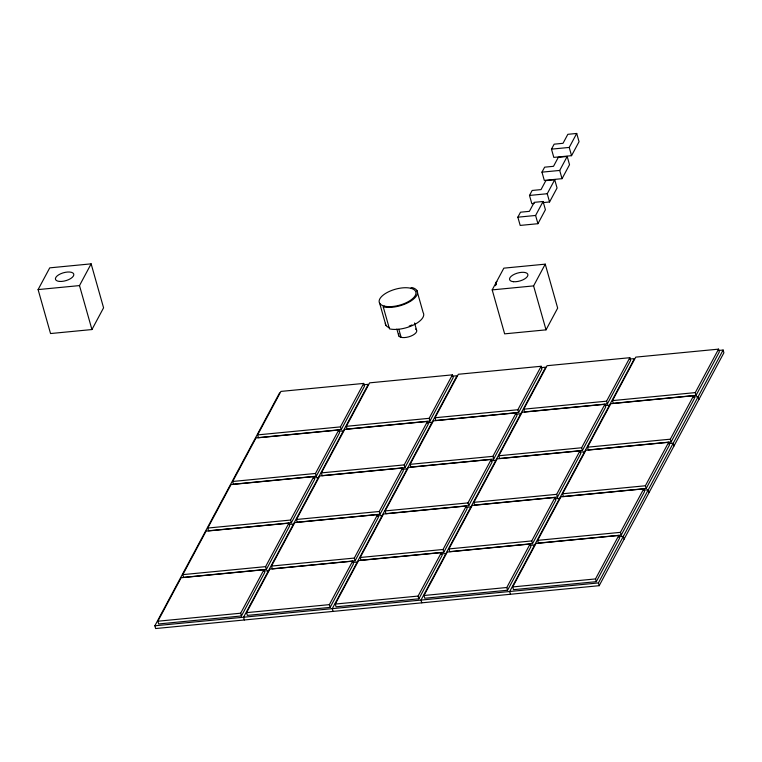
<?xml version="1.0" encoding="UTF-8"?>
<svg xmlns="http://www.w3.org/2000/svg" width="762" height="762" viewBox="0 0 762 762"><rect width="100%" height="100%" fill="white"/><g stroke="black" fill="none" stroke-linecap="round" stroke-linejoin="round"><path stroke-width="1.14" d="M38.1 289.589L49.74 267.853L91.135 263.852L103.575 307.81L91.935 329.546L50.54 333.546L38.1 289.589L79.496 285.588L91.135 263.852M718.395 350.501L723.119 350.044L723.9 352.787L599.189 585.692L155.638 628.545L154.857 625.793L279.568 392.897M157.867 621.211L181.146 577.739L263.947 569.738L264.719 572.481L241.44 615.963L158.648 623.954L157.867 621.211L240.668 613.21L263.947 569.738M182.813 574.634L206.092 531.152L288.884 523.161L289.665 525.904L266.386 569.376L183.585 577.377L182.813 574.634L265.605 566.633L288.884 523.161M207.75 528.047L231.029 484.575L313.83 476.574L314.601 479.327L291.322 522.799L208.531 530.8L207.75 528.047L290.551 520.055L313.83 476.574M232.696 481.47L255.975 437.998L338.766 429.997L339.547 432.74L316.268 476.221L233.467 484.213L232.696 481.47L315.487 473.469L338.766 429.997M257.632 434.892L280.921 391.411L363.712 383.419L364.493 386.163L341.214 429.635L258.413 437.636L257.632 434.892L340.433 426.891L363.712 383.419M246.583 612.638L269.862 569.166L352.654 561.165L353.435 563.909L330.156 607.39L247.355 615.391L246.583 612.638L329.375 604.637L352.654 561.165M271.52 566.061L294.799 522.589L377.6 514.588L378.371 517.331L355.092 560.803L272.301 568.804L271.52 566.061L354.32 558.06L377.6 514.588M296.466 519.484L319.745 476.002L402.536 468.011L403.317 470.754L380.038 514.226L297.237 522.227L296.466 519.484L379.257 511.483L402.536 468.011M321.402 472.897L344.681 429.425L427.482 421.424L428.263 424.177L404.984 467.649L322.183 475.65L321.402 472.897L404.203 464.896L427.482 421.424M346.348 426.32L369.627 382.848L452.428 374.847L453.2 377.59L429.92 421.072L347.129 429.063L346.348 426.32L429.149 418.319L452.428 374.847M551.478 149.142L554.145 144.17L563.013 143.313L567.833 134.312L576.71 133.455L579.044 141.703L571.557 155.677L553.812 157.391L551.478 149.142L569.224 147.428L576.71 133.455M517.855 217.18L520.522 212.198L529.39 211.341L534.21 202.349L543.087 201.492L545.411 209.731L537.934 223.704L520.189 225.419L517.855 217.18L535.6 215.465L543.087 201.492M534.191 203.454L531.828 203.683L529.495 195.443L532.162 190.462L541.03 189.605L545.849 180.613L554.726 179.756L557.051 187.995L549.573 201.968L542.477 202.654M541.972 172.145L544.63 167.173L553.507 166.316L558.327 157.315L567.195 156.458L569.528 164.706L562.042 178.679L544.297 180.394L541.972 172.145L559.708 170.44L567.195 156.458M492.195 289.893L503.834 268.157L545.24 264.157L557.67 308.115L546.03 329.851L504.634 333.851L492.195 289.893L533.591 285.893L545.24 264.157M549.573 201.968L547.24 193.729L554.726 179.756M335.29 604.066L358.569 560.594L441.369 552.593L442.141 555.346L418.862 598.818L336.071 606.819L335.29 604.066L418.09 596.074L441.369 552.593M360.236 557.489L383.515 514.017L466.306 506.016L467.087 508.759L443.808 552.24L361.007 560.232L360.236 557.489L443.027 549.488L466.306 506.016M385.172 510.911L408.451 467.439L491.252 459.438L492.023 462.182L468.744 505.654L385.953 513.655L385.172 510.911L467.973 502.91L491.252 459.438M410.118 464.334L433.397 420.853L516.188 412.852L516.969 415.604L493.69 459.076L410.889 467.077L410.118 464.334L492.909 456.333L516.188 412.852M435.054 417.747L458.333 374.275L541.134 366.274L541.915 369.027L518.636 412.499L435.835 420.5L435.054 417.747L517.855 409.746L541.134 366.274M423.996 595.503L447.284 552.021L530.076 544.03L530.857 546.773L507.578 590.245L424.777 598.246L423.996 595.503L506.797 587.502L530.076 544.03M448.942 548.916L472.221 505.444L555.022 497.443L555.793 500.196L532.514 543.668L449.723 551.669L448.942 548.916L531.743 540.925L555.022 497.443M473.888 502.339L497.167 458.867L579.958 450.866L580.739 453.609L557.46 497.091L474.659 505.082L473.888 502.339L556.679 494.338L579.958 450.866M498.824 455.762L522.103 412.28L604.904 404.289L605.685 407.032L582.406 450.504L499.605 458.505L498.824 455.762L581.625 447.761L604.904 404.289M523.77 409.175L547.049 365.703L629.85 357.702L630.622 360.455L607.343 403.927L524.551 411.928L523.77 409.175L606.571 401.183L629.85 357.702M512.712 586.931L535.991 543.458L618.792 535.457L619.563 538.201L596.284 581.673L513.493 589.674L512.712 586.931L595.513 578.929L618.792 535.457M537.658 540.353L560.937 496.872L643.728 488.871L644.509 491.623L621.23 535.095L538.429 543.096L537.658 540.353L620.449 532.352L643.728 488.871M562.594 493.766L585.873 450.294L668.674 442.293L669.446 445.046L646.166 488.518L563.375 496.519L562.594 493.766L645.395 485.765L668.674 442.293M587.54 447.189L610.819 403.717L693.611 395.716L694.392 398.459L671.112 441.941L588.312 449.932L587.54 447.189L670.331 439.188L693.611 395.716M612.477 400.612L635.756 357.13L718.556 349.139L719.338 351.882L696.058 395.354L613.258 403.355L612.477 400.612L695.277 392.611L718.556 349.139M599.189 585.692L598.408 582.94L723.119 350.044M496.5 282.302L496.386 282.835M416.9 290.532L423.12 312.506A20.612 8.934 -15.8 0 1 413.537 324.993A20.612 8.934 -15.8 0 1 389.458 328.841L383.238 306.857L384.343 306.114M410.728 288.265L411.842 287.512A20.612 8.934 -15.8 0 1 411.49 300.628A20.612 8.934 -15.8 0 1 383.238 306.857M529.495 195.443L547.24 193.729M363.55 384.781L368.275 384.324L243.564 617.23L244.345 619.973M452.257 376.209L456.99 375.752L332.28 608.657L333.061 611.4M540.972 367.646L545.697 367.189L420.986 600.085L421.767 602.828M629.679 359.073L634.413 358.616L509.702 591.512L510.473 594.265M338.604 431.359L343.338 430.901M427.32 422.796L432.044 422.339M516.026 414.223L520.76 413.766M604.742 405.651L609.467 405.193M693.449 397.078L698.183 396.621L698.954 399.374M313.668 477.945L318.392 477.488M402.374 469.373L407.108 468.916M491.08 460.8L495.814 460.343M579.796 452.228L584.53 451.771M668.503 443.665L673.237 443.208L674.018 445.951M288.722 524.523L293.456 524.066M377.428 515.95L382.162 515.493M466.144 507.378L470.878 506.921M554.85 498.815L559.584 498.358M643.566 490.242L648.3 489.785L649.072 492.528M263.776 571.1L268.51 570.643M352.492 562.527L357.216 562.07M441.198 553.964L445.932 553.507M529.914 545.392L534.638 544.935M618.62 536.819L623.354 536.362L624.135 539.115M154.857 625.793L598.408 582.94M496.9 281.473L495.881 282.388L496.5 283.864M496.243 284.016L495.691 282.75L496.357 284.074M695.277 392.611L696.058 395.354M670.331 439.188L671.112 441.941M569.224 147.428L571.557 155.677M559.708 170.44L562.042 178.679M645.395 485.765L646.166 488.518M606.571 401.183L607.343 403.927M535.6 215.465L537.934 223.704M620.449 532.352L621.23 535.095M581.625 447.761L582.406 450.504M533.591 285.893L546.03 329.851M595.513 578.929L596.284 581.673M556.679 494.338L557.46 497.091M517.855 409.746L518.636 412.499M531.743 540.925L532.514 543.668M492.909 456.333L493.69 459.076M506.797 587.502L507.578 590.245M467.973 502.91L468.744 505.654M414.557 322.983L416.5 329.851M429.149 418.319L429.92 421.072M398.84 329.308L401.107 337.328M396.85 329.079L398.793 335.947M379.676 303.324L385.896 325.307M443.027 549.488L443.808 552.24M404.203 464.896L404.984 467.649M418.09 596.074L418.862 598.818M379.257 511.483L380.038 514.226M340.433 426.891L341.214 429.635M354.32 558.06L355.092 560.803M315.487 473.469L316.268 476.221M329.375 604.637L330.156 607.39M290.551 520.055L291.322 522.799M265.605 566.633L266.386 569.376M240.668 613.21L241.44 615.963M79.496 285.588L91.935 329.546M495.633 284.169L495.662 285.712M415.614 329.032A9.42 4.086 -15.8 0 1 408.727 336.842A9.42 4.086 -15.8 0 1 398.85 333.746M411.928 324.936A19.012 8.249 -15.8 0 1 409.232 326.041M389.496 327.774A19.012 8.249 -15.8 0 1 385.324 323.231M388.125 306.629A19.012 8.249 -15.8 0 0 415.966 293.122A19.012 8.249 -15.8 0 0 388.525 291.808A19.012 8.249 -15.8 0 0 388.125 306.629M59.436 281.416A9.506 4.124 -15.8 0 0 73.809 274.958A9.506 4.124 -15.8 0 0 60.617 273.796A9.506 4.124 -15.8 0 0 59.436 281.416M513.531 281.711A9.506 4.124 -15.8 0 0 527.904 275.263A9.506 4.124 -15.8 0 0 514.712 274.101A9.506 4.124 -15.8 0 0 513.531 281.711"/></g></svg>
